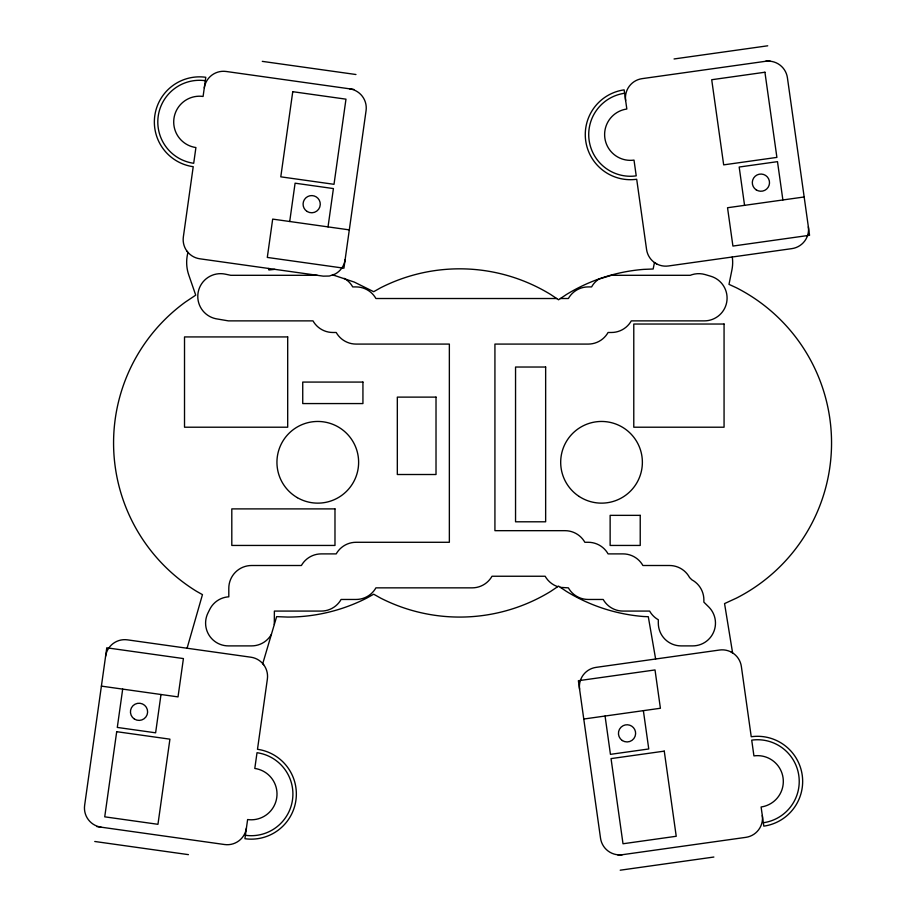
<?xml version="1.0" encoding="UTF-8"?>
<svg xmlns="http://www.w3.org/2000/svg" width="916" height="916" viewBox="0 0 916 916"><rect width="100%" height="100%" fill="white"/><g stroke="black" fill="none" stroke-linecap="round" stroke-linejoin="round"><path stroke-width="1.37" d="M274.308 624.529L274.376 611.075L321.241 611.075A22.785 22.785 0 0 0 340.191 600.942L341.073 599.465L356.072 599.465A22.785 22.785 0 0 0 375.01 589.332L375.904 587.854L472.141 587.854A22.785 22.785 0 0 0 491.09 577.733L491.984 576.244L545.18 576.244L546.062 577.733A22.785 22.785 0 0 0 556.287 586.125L557.764 586.652M122.687 689.107L117.294 727.43L155.617 732.811L160.998 694.5M289.708 221.5L295.089 183.189L333.413 188.57L328.031 226.893M187.082 648.23L202.459 594.633L196.711 591.415A174.12 174.12 0 0 1 185.353 302.085L195.726 295.147L188.776 275.018A38.69 38.69 0 0 1 187.929 252.564L187.047 251.282M271.422 634.307L270.541 635.773A22.785 22.785 0 0 1 251.591 645.894L228.382 645.894A22.785 22.785 0 0 1 207.966 612.987L209.718 609.438A22.785 22.785 0 0 1 227.202 596.957L228.805 596.831L228.805 588.29A22.785 22.785 0 0 1 251.591 565.504L301.41 565.504L302.303 564.016A22.785 22.785 0 0 1 321.241 553.894L336.229 553.894L337.122 552.405A22.785 22.785 0 0 1 356.072 542.283L449.355 542.283L449.355 344.084L356.072 344.084A22.785 22.785 0 0 1 337.122 333.962L336.229 332.485L332.851 332.485A22.785 22.785 0 0 1 313.902 322.352L313.02 320.875L228.382 320.875L215.878 318.745A22.785 22.785 0 0 1 198.268 291.757A22.785 22.785 0 0 1 225.256 274.147L230.752 275.304L317.257 275.304M674.062 58.968L767.722 45.8M769.818 60.696L642.093 78.65A19.351 19.351 0 0 0 625.628 100.497M804.168 196.974L727.533 207.737L732.915 246.061L809.549 235.286L787.417 77.768A19.351 19.351 0 0 0 765.558 61.303M583.767 719.026L660.402 708.263L655.02 669.94L578.385 680.714L600.53 838.232A19.351 19.351 0 0 0 622.376 854.697M618.117 855.304L745.842 837.35A19.351 19.351 0 0 0 762.307 815.503M620.212 870.2L713.873 857.033M274.834 269.338L268.903 269.98L268.377 268.434M332.187 275.304L334.5 275.384M556.665 298.513L375.904 298.513L375.01 297.036A22.785 22.785 0 0 0 356.072 286.914L352.683 286.914L351.801 285.426A22.785 22.785 0 0 0 345.515 279.14L344.187 278.349M560.42 298.513L568.389 298.513L569.283 297.036A22.785 22.785 0 0 1 588.221 286.914L591.61 286.914L592.492 285.426A22.785 22.785 0 0 1 598.778 279.14L611.441 275.304L690.309 275.304L691.992 274.685A22.785 22.785 0 0 1 705.228 274.594L710.77 276.243A22.785 22.785 0 0 1 704.301 320.875L631.273 320.875L630.391 322.352A22.785 22.785 0 0 1 611.441 332.485L608.064 332.485L607.171 333.962A22.785 22.785 0 0 1 588.221 344.084L494.926 344.084L494.926 530.673L565.012 530.673A22.785 22.785 0 0 1 583.95 540.806L584.843 542.283L588.221 542.283A22.785 22.785 0 0 1 607.171 552.405L608.064 553.894L623.052 553.894A22.785 22.785 0 0 1 641.99 564.016L642.883 565.504L669.482 565.504A22.785 22.785 0 0 1 689.576 577.538L691.832 579.794A22.785 22.785 0 0 1 703.877 599.888L703.877 602.144L708.892 607.09A22.785 22.785 0 0 1 692.691 645.894L681.092 645.894A22.785 22.785 0 0 1 658.306 623.109L658.306 619.731L656.818 618.838A22.785 22.785 0 0 1 650.532 612.552L649.65 611.075L623.052 611.075A22.785 22.785 0 0 1 604.102 600.942L603.22 599.465L588.221 599.465A22.785 22.785 0 0 1 569.283 589.332L568.389 587.854L560.409 587.374M262.285 61.361L355.958 74.517M353.862 89.424L226.138 71.471A19.351 19.351 0 0 0 204.291 87.936M349.317 229.882L272.682 219.107L267.3 257.43L343.924 268.193L366.068 110.676A19.351 19.351 0 0 0 349.603 88.818M101.39 686.118L178.025 696.893L183.418 658.57L106.783 647.807L84.638 805.324A19.351 19.351 0 0 0 101.103 827.182M96.856 826.576L224.569 844.529A19.351 19.351 0 0 0 246.427 828.064M94.76 841.483L188.421 854.639M333 274.96L354.32 282.094L373.682 291.7L380.609 287.807A174.12 174.12 0 0 1 550.642 294.494L558.542 299.772L566.454 294.494A174.12 174.12 0 0 1 643.765 269.373L653.154 269.006L654.471 262.514L656.646 263.9M731.289 652.1L732.605 652.948L724.556 603.587L736.475 598.091A174.12 174.12 0 0 0 736.475 287.807L728.999 284.361L731.895 270.06A38.69 38.69 0 0 0 732.491 258.724L732.239 257.007M263.659 664.718L262.732 663.676L276.643 616.64L287.693 617.075A174.12 174.12 0 0 0 366.744 598.091L373.682 594.209L380.609 598.091A174.12 174.12 0 0 0 550.642 591.415L558.542 586.125L566.454 591.415A174.12 174.12 0 0 0 643.765 616.537L648.299 616.708L655.627 659.005M782.882 199.963L777.489 161.651L739.178 167.033L744.559 205.344M643.375 710.656L648.757 748.967L610.445 754.349L605.064 716.037M763.326 822.74A41.701 41.701 0 0 0 798.821 775.634A41.701 41.701 0 0 0 751.715 740.139L753.925 755.895A25.797 25.797 0 0 1 783.066 777.844A25.797 25.797 0 0 1 761.104 806.985L763.807 826.14A45.147 45.147 0 0 0 802.221 775.154A45.147 45.147 0 0 0 751.235 736.739L741.365 666.493A19.351 19.351 0 0 0 719.518 650.028L596.053 667.375A19.351 19.351 0 0 0 579.588 689.221M245.408 835.3A41.701 41.701 0 0 0 292.502 799.805A41.701 41.701 0 0 0 257.018 752.712L254.797 768.455A25.797 25.797 0 0 1 276.758 797.596A25.797 25.797 0 0 1 247.618 819.545L244.927 838.712A45.147 45.147 0 0 0 295.914 800.286A45.147 45.147 0 0 0 257.488 749.299L267.369 679.054A19.351 19.351 0 0 0 250.892 657.207L127.439 639.849A19.351 19.351 0 0 0 105.58 656.314M624.62 93.26A41.701 41.701 0 0 0 589.125 140.366A41.701 41.701 0 0 0 636.219 175.861L634.009 160.105A25.797 25.797 0 0 1 604.869 138.156A25.797 25.797 0 0 1 626.83 109.015L624.139 89.86A45.147 45.147 0 0 0 585.713 140.846A45.147 45.147 0 0 0 636.7 179.261L646.57 249.507A19.351 19.351 0 0 0 668.428 265.972L791.893 248.625A19.351 19.351 0 0 0 808.359 226.779M205.299 80.7A41.701 41.701 0 0 0 158.205 116.195A41.701 41.701 0 0 0 193.7 163.288L195.91 147.545A25.797 25.797 0 0 1 173.96 118.404A25.797 25.797 0 0 1 203.089 96.455L205.779 77.287A45.147 45.147 0 0 0 154.793 115.714A45.147 45.147 0 0 0 193.219 166.701L183.349 236.946A19.351 19.351 0 0 0 199.814 258.793L323.268 276.151L329.325 276.037L335.05 274.067A19.351 19.351 0 0 0 345.126 259.686M116.698 731.689L104.733 816.832L157.953 824.308L169.918 739.166L116.698 731.689M292.754 91.692L280.788 176.834L334.008 184.311L345.973 99.168L292.754 91.692M764.929 72.238L711.709 79.726L723.674 164.869L776.894 157.392L764.929 72.238M664.26 751.131L611.041 758.608L623.006 843.762L676.226 836.274L664.26 751.131M724.064 324.035L633.78 324.035L633.78 427.211L724.064 427.211L724.064 324.035M287.693 336.928L184.517 336.928L184.517 427.211L287.693 427.211L287.693 336.928M545.65 367.03L515.548 367.03L515.548 521.799L545.65 521.799L545.65 367.03M362.931 382.075L302.738 382.075L302.738 403.567L362.931 403.567L362.931 382.075M436.016 397.12L397.326 397.12L397.326 474.511L436.016 474.511L436.016 397.12M334.981 508.895L231.805 508.895L231.805 545.444L334.981 545.444L334.981 508.895M640.227 515.353L610.136 515.353L610.136 545.444L640.227 545.444L640.227 515.353M622.319 740.54A8.599 8.599 0 0 0 635.612 733.842A8.599 8.599 0 0 0 623.155 725.678A8.599 8.599 0 0 0 622.319 740.54M134.423 719.071A8.599 8.599 0 0 0 147.613 712.167A8.599 8.599 0 0 0 135.041 704.198A8.599 8.599 0 0 0 134.423 719.071M756.192 189.841A8.599 8.599 0 0 0 769.497 183.131A8.599 8.599 0 0 0 757.04 174.967A8.599 8.599 0 0 0 756.192 189.841M307.078 211.447A8.599 8.599 0 0 0 320.268 204.543A8.599 8.599 0 0 0 307.696 196.562A8.599 8.599 0 0 0 307.078 211.447M579.164 496.472A40.842 40.842 0 0 0 642.311 464.584A40.842 40.842 0 0 0 583.126 425.837A40.842 40.842 0 0 0 579.164 496.472M297.368 497.674A40.842 40.842 0 0 0 358.625 462.294A40.842 40.842 0 0 0 297.368 426.925A40.842 40.842 0 0 0 297.368 497.674"/></g></svg>
